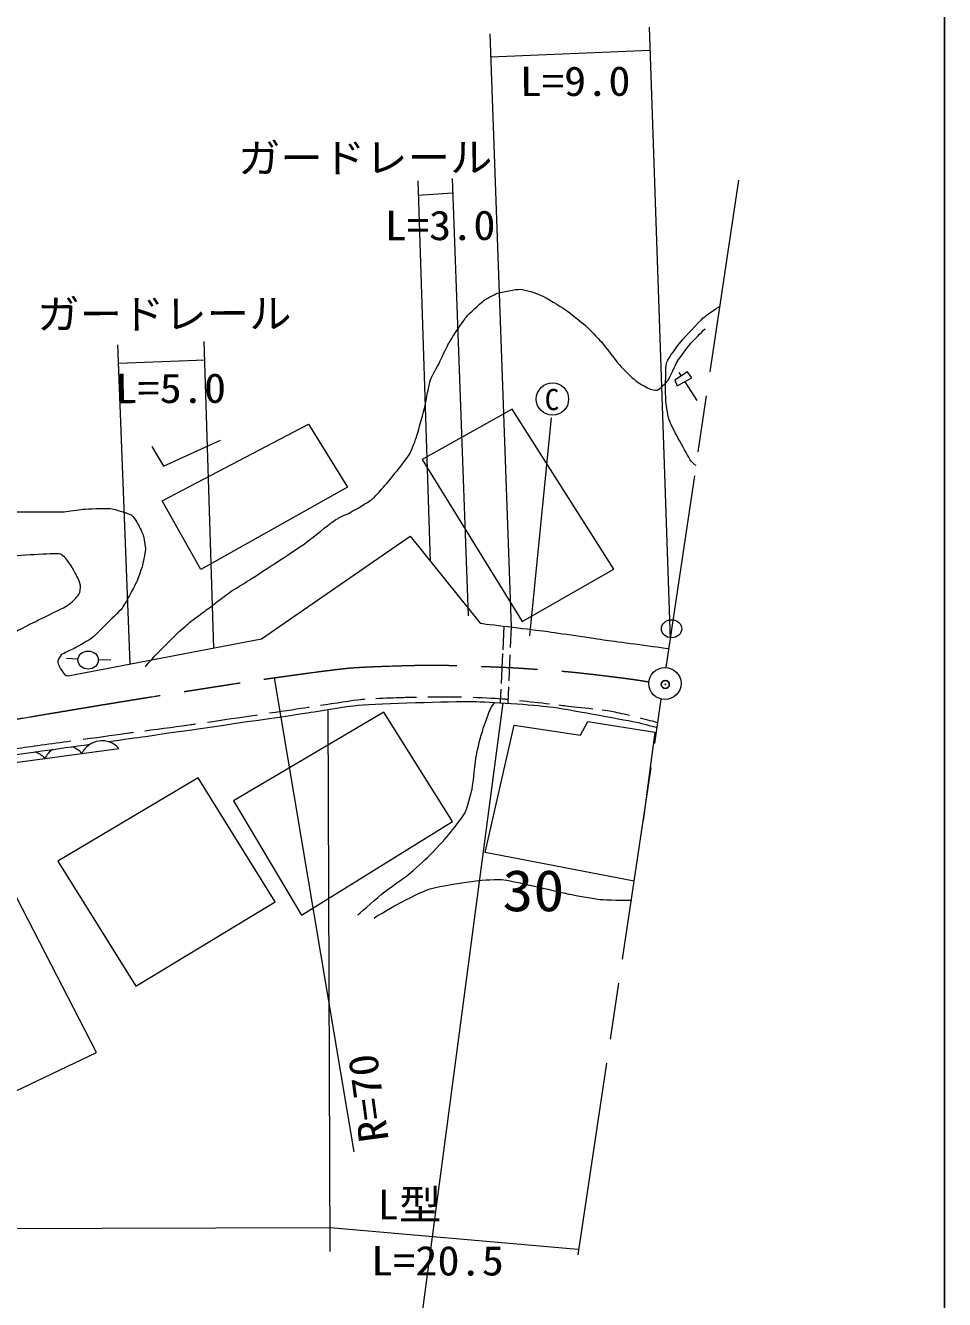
# Model space of a CAD drawing. Units: millimetres, scale not verified. Extents: x 40000 to 680000, y 20000 to 380000.
# Drawn here: x 522086 to 579000, y 260291 to 339159 of the extents above; entities that cross this region are included whole.
import ezdxf
from ezdxf.enums import TextEntityAlignment as Align

# ---------------------------------------------------------------- set-up
doc = ezdxf.new("R2010")
doc.units = ezdxf.units.MM
doc.header["$LTSCALE"] = 1000
doc.header["$PDMODE"] = 32
doc.header["$PDSIZE"] = 500
doc.linetypes.add('CHAIN', pattern=[18.5, 12, -1.5, 3.5, -1.5])
for name, color, linetype, lineweight in [('M-BGD', 7, 'Continuous', 13), ('M-BGD-OTRS1', 7, 'Continuous', 13), ('M-BMK', 2, 'CHAIN', 13), ('M-STR-HTXT', 7, 'Continuous', 13), ('M-TTL-BAND', 7, 'Continuous', 25)]:
    doc.layers.add(name, color=color, linetype=linetype, lineweight=lineweight)
doc.layers.add('M-OTRS', color=6, linetype='Continuous')
doc.styles.add('ＭＳ ゴシック', font='')
doc.styles.get('ＭＳ ゴシック').set_extended_font_data('MS Gothic')

msp = doc.modelspace()

# ---------------------------------------------------------------- linework, layer by layer
at = {"layer": 'M-BGD'}
for p, q in [((562546, 317676), (562686, 317458)), ((562913, 317106), (563664, 315938)), ((524621, 299985), (525345, 299960)), ((526597, 299917), (527365, 299890)), ((550549, 287959), (552342, 295844)), ((561065, 295415), (560340, 289946)), ((521002, 293482), (527868, 294410)), ((559779, 286192), (550549, 287959))]:
    msp.add_line(p, q, dxfattribs=at)
for points in [[(562307, 317209), (562453, 316852), (563342, 317344), (563090, 317724)], [(546657, 312288), (552836, 302262), (558513, 305508), (552229, 315409)], [(532950, 305473), (530548, 309736), (539609, 314484), (542035, 310588)], [(534971, 291165), (539183, 284085), (548521, 289889), (544272, 296644)], [(524090, 287419), (528923, 279697), (537550, 284902), (532787, 292583)], [(514602, 284135), (520598, 272769), (526488, 275588), (520474, 287193)]]:
    msp.add_lwpolyline(points, close=True, dxfattribs=at)
for points in [[(529921, 313102), (530627, 311888), (534166, 313482)], [(524730, 298909), (536711, 301188), (545903, 307553), (550247, 302150)], [(552342, 295844), (556448, 295222), (556909, 296070), (561065, 295415)]]:
    msp.add_lwpolyline(points, dxfattribs=at)
msp.add_circle((561687, 298425), 996, dxfattribs=at)
for centre, start, end in [((522250, 292869), 41.55298, 71.77333), ((524539, 293178), 123.18636, 153.84292), ((524539, 293178), 41.55298, 72.80047), ((526827, 293487), 41.55298, 153.84292)]:
    msp.add_arc(centre, 1390, start, end, dxfattribs=at)
for centre in [(562098, 301812), (525968, 299877)]:
    msp.add_ellipse(centre, major_axis=(630, 0), ratio=0.887417, dxfattribs=at)
for points, knots in [([(529501, 299457), (529628, 299610), (530024, 300054), (530162, 300198), (530411, 300458), (531175, 301224), (531435, 301473), (531596, 301627), (532093, 302072), (532266, 302213), (532450, 302363), (533027, 302784), (533218, 302927), (533364, 303036), (533802, 303363), (533947, 303473), (534117, 303602), (534620, 303998), (534797, 304118), (534991, 304250), (535601, 304601), (535798, 304729), (536509, 305189), (538641, 306571), (539335, 307055), (539668, 307287), (540606, 308062), (540929, 308305), (541045, 308392), (541404, 308637), (541530, 308708), (541645, 308772), (542016, 308910), (542131, 308974), (542421, 309135), (543285, 309634), (543551, 309832), (543702, 309944), (544075, 310374), (544200, 310515), (544339, 310671), (544744, 311151), (544874, 311315), (545081, 311576), (545713, 312354), (545883, 312641), (546007, 312851), (546255, 313543), (546329, 313775), (546446, 314143), (546744, 315262), (546835, 315637), (546911, 315951), (547064, 316915), (547167, 317223), (547244, 317452), (547620, 318079), (547728, 318296), (547835, 318512), (548128, 319175), (548241, 319388), (548313, 319525), (548563, 319915), (548649, 320043), (548795, 320263), (549227, 320927), (549399, 321126), (549584, 321340), (550201, 321923), (550425, 322095), (550584, 322216), (551108, 322519), (551299, 322579), (551580, 322668), (552457, 322839), (552752, 322826), (553009, 322815), (553753, 322572), (553987, 322465), (554311, 322317), (555230, 321763), (555525, 321563), (555786, 321386), (556526, 320795), (556760, 320585), (556971, 320395), (557562, 319783), (557748, 319569), (558007, 319269), (558720, 318317), (558982, 318020), (559143, 317839), (559665, 317333), (559856, 317185), (560010, 317065), (560515, 316769), (560692, 316691), (560788, 316648), (561109, 316545), (561205, 316586), (561373, 316659), (561774, 317054), (561879, 317204), (562030, 317417), (562331, 318149), (562468, 318372), (562604, 318593), (563070, 319219), (563237, 319417), (563410, 319620), (563970, 320197), (564168, 320376)], [0, 0, 0, 0, 1, 1, 1, 2, 2, 2, 3, 3, 3, 4, 4, 4, 5, 5, 5, 6, 6, 6, 7, 7, 7, 8, 8, 8, 9, 9, 9, 10, 10, 10, 11, 11, 11, 12, 12, 12, 13, 13, 13, 14, 14, 14, 15, 15, 15, 16, 16, 16, 17, 17, 17, 18, 18, 18, 19, 19, 19, 20, 20, 20, 21, 21, 21, 22, 22, 22, 23, 23, 23, 24, 24, 24, 25, 25, 25, 26, 26, 26, 27, 27, 27, 28, 28, 28, 29, 29, 29, 30, 30, 30, 31, 31, 31, 32, 32, 32, 33, 33, 33, 34, 34, 34, 35, 35, 35, 36, 36, 36, 37, 37, 37, 37]), ([(563622, 311910), (563542, 311949), (563339, 312135), (563293, 312212), (563009, 312686), (562199, 314138), (561984, 314647), (561887, 314877), (561770, 315621), (561746, 315869), (561720, 316151), (561727, 317003), (561733, 317286), (561737, 317494), (561721, 318132), (561801, 318324), (561917, 318606), (562481, 319338), (562676, 319573), (562934, 319885), (563760, 320779), (564060, 321052), (564247, 321223), (564873, 321663), (565097, 321782)], [0, 0, 0, 0, 1, 1, 1, 2, 2, 2, 3, 3, 3, 4, 4, 4, 5, 5, 5, 6, 6, 6, 7, 7, 7, 8, 8, 8, 8]), ([(520497, 309064), (521296, 309038), (523694, 309035), (524493, 309058), (524724, 309065), (525408, 309197), (525639, 309214), (525972, 309238), (526975, 309279), (527308, 309262), (527445, 309254), (527842, 309133), (527973, 309092), (528109, 309050), (528526, 308928), (528644, 308848), (528737, 308785), (528933, 308503), (528990, 308407), (529079, 308258), (529319, 307793), (529370, 307627), (529425, 307450), (529519, 306896), (529513, 306711), (529505, 306493), (529360, 305850), (529303, 305639), (529250, 305447), (529042, 304886), (528963, 304703), (528897, 304550), (528658, 304109), (528577, 303963), (528478, 303786), (528194, 303246), (528068, 303088), (527896, 302874), (527292, 302312), (527098, 302118), (526927, 301948), (526434, 301416), (526243, 301270), (526031, 301108), (525329, 300721), (525096, 300592), (524940, 300505), (524432, 300308), (524296, 300191), (524218, 300124), (524069, 299824), (524086, 299723), (524114, 299556), (524394, 299117), (524499, 298984), (524529, 298946), (524683, 298896), (524730, 298909)], [0, 0, 0, 0, 1, 1, 1, 2, 2, 2, 3, 3, 3, 4, 4, 4, 5, 5, 5, 6, 6, 6, 7, 7, 7, 8, 8, 8, 9, 9, 9, 10, 10, 10, 11, 11, 11, 12, 12, 12, 13, 13, 13, 14, 14, 14, 15, 15, 15, 16, 16, 16, 17, 17, 17, 18, 18, 18, 19, 19, 19, 19]), ([(519807, 298250), (519896, 298639), (520221, 299791), (520348, 300169), (520404, 300336), (520611, 300827), (520718, 300967), (520840, 301124), (521299, 301518), (521469, 301622), (521827, 301843), (522965, 302391), (523340, 302581), (523616, 302722), (524468, 303104), (524726, 303275), (524885, 303379), (525300, 303779), (525401, 303939), (525461, 304034), (525513, 304380), (525496, 304490), (525472, 304644), (525276, 305075), (525201, 305212), (525093, 305413), (524731, 305997), (524584, 306171), (524518, 306250), (524259, 306455), (524157, 306456), (523441, 306465), (521294, 306322), (520585, 306219)], [0, 0, 0, 0, 1, 1, 1, 2, 2, 2, 3, 3, 3, 4, 4, 4, 5, 5, 5, 6, 6, 6, 7, 7, 7, 8, 8, 8, 9, 9, 9, 10, 10, 10, 11, 11, 11, 11]), ([(550247, 302150), (551057, 302061), (553483, 301766), (554291, 301659), (555042, 301559), (557290, 301218), (558040, 301114), (558785, 301010), (560772, 300743), (561930, 300591)], [0, 0, 0, 0, 1, 1, 1, 2, 2, 2, 3, 3, 3, 3]), ([(540363, 297074), (541210, 297208), (542373, 297394), (542850, 297444), (542922, 297451), (543015, 297459), (543124, 297466)], [0, 0, 0, 0, 1, 1, 1, 2, 2, 2, 2]), ([(543787, 297501), (544369, 297527), (545023, 297547), (545319, 297559), (545537, 297568), (545894, 297576), (546303, 297583)], [0, 0, 0, 0, 1, 1, 1, 2, 2, 2, 2]), ([(547010, 297594), (547711, 297603), (548418, 297609), (548768, 297608), (548851, 297608), (548958, 297607), (549082, 297603)], [0, 0, 0, 0, 1, 1, 1, 2, 2, 2, 2]), ([(549806, 297578), (550537, 297548), (551393, 297501), (551766, 297466), (551828, 297460), (551899, 297453), (551978, 297445)], [0, 0, 0, 0, 1, 1, 1, 2, 2, 2, 2]), ([(527206, 294825), (528162, 294961), (528994, 295079), (529514, 295154), (531460, 295431), (537296, 296277), (539241, 296562), (539932, 296664), (541998, 297035), (542694, 297085), (544110, 297185), (548370, 297320), (549790, 297308), (550744, 297299), (553605, 297102), (554552, 296982), (555633, 296846), (558848, 296238), (559918, 296030), (560170, 295980), (560870, 295797), (561199, 295696)], [0, 0, 0, 0, 1, 1, 1, 2, 2, 2, 3, 3, 3, 4, 4, 4, 5, 5, 5, 6, 6, 6, 7, 7, 7, 7]), ([(537204, 296600), (538196, 296747), (539083, 296879), (539600, 296955), (539618, 296958), (539637, 296961), (539657, 296964)], [0, 0, 0, 0, 1, 1, 1, 2, 2, 2, 2]), ([(542676, 284099), (542976, 284383), (543913, 285198), (544236, 285456), (544543, 285701), (545518, 286369), (545824, 286616), (546088, 286830), (546844, 287516), (547085, 287756), (547342, 288011), (548082, 288807), (548313, 289085), (548523, 289338), (549140, 290112), (549289, 290404), (549430, 290681), (549683, 291585), (549744, 291890), (549827, 292306), (549932, 293579), (550008, 293997), (550064, 294311), (550310, 295237), (550403, 295543), (550476, 295785), (550734, 296502), (550834, 296735), (550882, 296845), (551065, 297157), (551138, 297252)], [0, 0, 0, 0, 1, 1, 1, 2, 2, 2, 3, 3, 3, 4, 4, 4, 5, 5, 5, 6, 6, 6, 7, 7, 7, 8, 8, 8, 9, 9, 9, 10, 10, 10, 10]), ([(555111, 297103), (555294, 297081), (555451, 297062), (555571, 297047), (555893, 297006), (556587, 296934), (557224, 296861)], [0, 0, 0, 0, 1, 1, 1, 2, 2, 2, 2]), ([(557802, 296791), (558037, 296761), (558239, 296733), (558373, 296708), (558611, 296663), (559031, 296569), (559490, 296459)], [0, 0, 0, 0, 1, 1, 1, 2, 2, 2, 2]), ([(529468, 295496), (530460, 295629), (531779, 295805), (532323, 295883), (532412, 295896), (532511, 295910), (532620, 295926)], [0, 0, 0, 0, 1, 1, 1, 2, 2, 2, 2]), ([(525653, 294974), (526827, 295135), (527890, 295282), (528494, 295365), (528572, 295375), (528667, 295388), (528774, 295403)], [0, 0, 0, 0, 1, 1, 1, 2, 2, 2, 2]), ([(460401, 291101), (462228, 291084), (463752, 291082), (464883, 291068), (466704, 291045), (472166, 291036), (473986, 291030), (476718, 291022), (484914, 290961), (487646, 290999), (489669, 291028), (495735, 291230), (497753, 291362), (499759, 291494), (505758, 292109), (507757, 292321), (508733, 292424), (511654, 292818), (512629, 292938), (514272, 293141), (519204, 293723), (520845, 293939), (521866, 294073), (524085, 294384), (526092, 294668)], [0, 0, 0, 0, 1, 1, 1, 2, 2, 2, 3, 3, 3, 4, 4, 4, 5, 5, 5, 6, 6, 6, 7, 7, 7, 8, 8, 8, 8]), ([(543671, 283902), (543975, 284102), (544919, 284657), (545242, 284826), (545614, 285021), (546739, 285601), (547142, 285719), (547695, 285881), (549409, 286143), (549981, 286212), (550326, 286253), (551375, 286319), (551719, 286269), (552569, 286146), (555075, 285528), (555917, 285357), (556266, 285286), (557319, 285096), (557674, 285063), (558064, 285026), (559239, 284992), (559630, 285006)], [0, 0, 0, 0, 1, 1, 1, 2, 2, 2, 3, 3, 3, 4, 4, 4, 5, 5, 5, 6, 6, 6, 7, 7, 7, 7])]:
    msp.add_open_spline(points, degree=3, knots=knots, dxfattribs=at)
for points in [[(552686, 297372), (553258, 297312), (553947, 297236), (554534, 297169)], [(533351, 296032), (534225, 296160), (535367, 296329), (536460, 296490)], [(560145, 296299), (560570, 296192), (560973, 296087), (561246, 296009)], [(521472, 294398), (522407, 294526), (523675, 294701), (524904, 294870)]]:
    msp.add_open_spline(points, degree=3, dxfattribs=at)
at = {"layer": 'M-BGD-OTRS1'}
for p, q in [((551712, 301979), (551643, 300504)), ((552162, 301924), (552104, 300654)), ((551632, 300277), (551546, 298425)), ((552083, 300192), (552011, 298595)), ((551994, 298217), (551948, 297202)), ((551529, 298064), (551490, 297231))]:
    msp.add_line(p, q, dxfattribs=at)
at = {"layer": 'M-BMK'}
for p, q in [((561755, 299419), (566286, 329739)), ((556322, 263055), (561462, 297455))]:
    msp.add_line(p, q, dxfattribs=at)
msp.add_open_spline([(463206, 293781), (464264, 293795), (465404, 293811), (465938, 293806), (468877, 293776), (477695, 293596), (480634, 293570), (483616, 293543), (492562, 293437), (495542, 293544), (498186, 293639), (506096, 294341), (508732, 294579), (510348, 294724), (515189, 295236), (516795, 295462), (518943, 295764), (525355, 296866), (527495, 297214), (528508, 297379), (531549, 297869), (532563, 298028), (533545, 298182), (536494, 298639), (537479, 298778), (538439, 298913), (541319, 299317), (542285, 299395), (543276, 299475), (546258, 299564), (547253, 299566), (548222, 299568), (551128, 299462), (552096, 299414), (552857, 299376), (555137, 299211), (555895, 299139), (556659, 299065), (558945, 298791), (559704, 298683), (559928, 298651), (560285, 298595), (560696, 298528)], degree=3, knots=[0, 0, 0, 0, 1, 1, 1, 2, 2, 2, 3, 3, 3, 4, 4, 4, 5, 5, 5, 6, 6, 6, 7, 7, 7, 8, 8, 8, 9, 9, 9, 10, 10, 10, 11, 11, 11, 12, 12, 12, 13, 13, 13, 14, 14, 14, 14], dxfattribs=at)
at = {"layer": 'M-OTRS'}
msp.add_point((561708, 298367), dxfattribs=at)
at = {"layer": 'M-STR-HTXT'}
for p, q in [((550851, 338646), (552162, 301924)), ((560707, 339047), (562016, 301165)), ((550902, 337222), (560752, 337623)), ((548501, 329686), (549491, 302608)), ((547162, 305987), (546398, 329543)), ((546427, 328651), (548520, 328794)), ((533135, 319590), (533730, 300621)), ((528566, 299639), (527803, 319384)), ((527847, 318249), (533220, 318471)), ((553318, 301383), (554658, 314870)), ((537479, 298778), (542429, 269433)), ((540959, 263262), (540823, 296820))]:
    msp.add_line(p, q, dxfattribs=at)
for points in [[(502910, 251637), (546136, 255439), (551672, 297220)], [(349997, 264183), (540953, 264751), (556282, 263401)]]:
    msp.add_lwpolyline(points, dxfattribs=at)
msp.add_circle((554721, 316033), 1000, dxfattribs=at)
at = {"layer": 'M-TTL-BAND'}
msp.add_line((579000, 20000), (579000, 370000), dxfattribs=at)

# ---------------------------------------------------------------- texts
at = {"layer": 'M-BGD', "style": 'ＭＳ ゴシック', "width": 1.1}
msp.add_text('30', height=2566, dxfattribs=at).set_placement((551620, 283557), align=Align.BOTTOM_LEFT)
at = {"layer": 'M-STR-HTXT', "style": 'ＭＳ ゴシック'}
for s, rotation, width, p in [('L=9.0', 0.206, 1.1, (552701, 334233)), ('ガードレール', 0.206, 1.05, (535257, 329479)), ('L=3.0', 0.206, 1.1, (544339, 325308)), ('ガードレール', 0.206, 1.05, (522817, 319812)), ('L=5.0', 0.206, 1.1, (527656, 315225)), ('R=70', 97.683, 1.1, (545125, 270233))]:
    msp.add_text(s, height=1833, rotation=rotation, dxfattribs=dict(at, width=width)).set_placement(p, align=Align.BOTTOM_LEFT)
msp.add_text('C', height=1320, dxfattribs=at).set_placement((554691, 316004), align=Align.MIDDLE_CENTER)
for s, width, p in [('L型', 1.05, (543899, 264702)), ('L=20.5', 1.1, (543484, 261229))]:
    msp.add_text(s, height=1833, dxfattribs=dict(at, width=width)).set_placement(p, align=Align.BOTTOM_LEFT)

doc.saveas('drawing.dxf')
